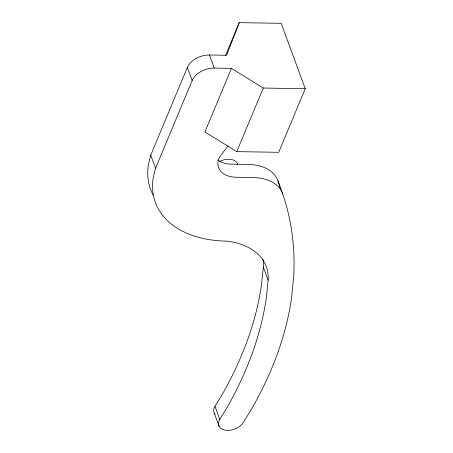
<?xml version="1.0" encoding="UTF-8"?>
<svg xmlns="http://www.w3.org/2000/svg" width="453" height="453" viewBox="0 0 453 453"><rect width="100%" height="100%" fill="white"/><g stroke="black" fill="none" stroke-linecap="round" stroke-linejoin="round"><path stroke-width="0.68" d="M262.995 259.461A73.958 47.735 -20.2 0 1 263.301 267.117L261.534 284.733A497.258 320.962 -20.2 0 1 221.721 395.327L214.96 406.279A13.533 8.732 -20.2 0 0 214.994 414.28M263.301 267.117L268.114 280.197L266.341 297.814A497.258 320.962 -20.2 0 1 226.534 408.408L219.773 419.353A13.533 8.732 -20.2 0 0 225.753 430.254A13.533 8.732 -20.2 0 0 243.216 422.558L251.704 408.81A497.258 320.962 -20.2 0 0 291.511 298.216L293.691 276.506A497.258 320.962 -20.2 0 0 282.757 194.009L277.944 180.928A45.611 29.439 -20.2 0 0 248.244 164.45L231.466 164.179A27.367 17.661 -20.2 0 1 217.785 159.988M305.237 88.714L263.289 88.041L231.438 68.352L204.92 131.942L236.766 151.63L278.72 152.304L305.237 88.714L281.177 23.324L239.229 22.65L226.63 55.272L209.428 54.994A18.245 11.778 -20.2 0 0 187.344 67.446L150.747 155.198L148.374 164.739A109.813 70.883 -20.2 0 0 153.148 195.113M231.438 68.352L214.241 68.075A18.245 11.778 -20.2 0 0 192.157 80.521L155.56 168.278L153.188 177.814A109.813 70.883 -20.2 0 0 226.54 241.115A73.958 47.735 -20.2 0 1 268.114 280.197M225.43 55.742L239.229 22.65M236.766 151.63L263.289 88.041M227.927 145.968L219.065 157.774A27.367 17.661 -20.2 0 0 236.279 177.259L253.057 177.525A45.611 29.439 -20.2 0 1 282.757 194.009M209.428 54.994L214.241 68.075M187.344 67.446L192.157 80.521M150.747 155.198L155.56 168.278M214.96 406.279L219.773 419.353M214.337 413.317L219.144 426.398M219.835 161.347A13.681 8.834 -20.2 0 1 237.768 164.184M277.944 180.928A497.258 320.962 -20.2 0 1 280.05 187.457"/></g></svg>
